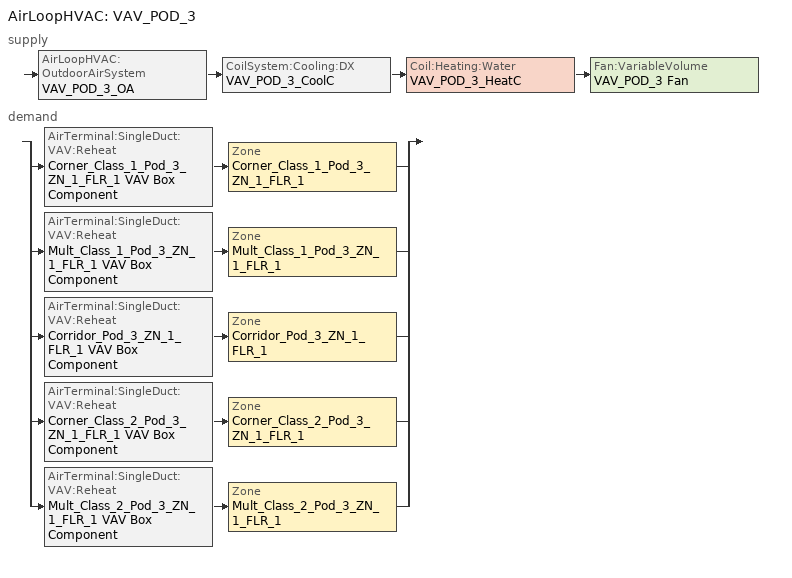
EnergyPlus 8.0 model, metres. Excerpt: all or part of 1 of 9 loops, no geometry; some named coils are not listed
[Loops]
AirLoopHVAC 'VAV_POD_3'
 supply: AirLoopHVAC:OutdoorAirSystem 'VAV_POD_3_OA' > CoilSystem:Cooling:DX 'VAV_POD_3_CoolC' > Coil:Heating:Water 'VAV_POD_3_HeatC' > Fan:VariableVolume 'VAV_POD_3 Fan'
 demand: split
  | AirTerminal:SingleDuct:VAV:Reheat 'Corner_Class_1_Pod_3_ZN_1_FLR_1 VAV Box Component' > Zone 'Corner_Class_1_Pod_3_ZN_1_FLR_1'
  | AirTerminal:SingleDuct:VAV:Reheat 'Mult_Class_1_Pod_3_ZN_1_FLR_1 VAV Box Component' > Zone 'Mult_Class_1_Pod_3_ZN_1_FLR_1'
  | AirTerminal:SingleDuct:VAV:Reheat 'Corridor_Pod_3_ZN_1_FLR_1 VAV Box Component' > Zone 'Corridor_Pod_3_ZN_1_FLR_1'
  | AirTerminal:SingleDuct:VAV:Reheat 'Corner_Class_2_Pod_3_ZN_1_FLR_1 VAV Box Component' > Zone 'Corner_Class_2_Pod_3_ZN_1_FLR_1'
  | AirTerminal:SingleDuct:VAV:Reheat 'Mult_Class_2_Pod_3_ZN_1_FLR_1 VAV Box Component' > Zone 'Mult_Class_2_Pod_3_ZN_1_FLR_1'
[Sizing:Zone] Zone Cooling Design Supply Air Temperature Input Method=SupplyAirTemperature; Zone Cooling Design Supply Air Temperature {C}=12.8; Zone Heating Design Supply Air Temperature Input Method=SupplyAirTemperature; Zone Heating Design Supply Air Temperature {C}=40; Zone Cooling Design Supply Air Humidity Ratio {kg-H2O/kg-air}=0.0085; Zone Heating Design Supply Air Humidity Ratio {kg-H2O/kg-air}=0.008; Zone Heating Sizing Factor=0; Zone Cooling Sizing Factor=0; Cooling Design Air Flow Method=DesignDay; Cooling Design Air Flow Rate {m3/s}=0; Cooling Minimum Air Flow {m3/s}=0; Cooling Minimum Air Flow Fraction=0; Heating Design Air Flow Method=DesignDay; Heating Design Air Flow Rate {m3/s}=0
Name | Design Specification Outdoor Air Object
Corner_Class_1_Pod_3_ZN_1_FLR_1 | SZ DSOA Corner_Class_1_Pod_3_ZN_1_FLR_1
Mult_Class_1_Pod_3_ZN_1_FLR_1 | SZ DSOA Mult_Class_1_Pod_3_ZN_1_FLR_1
Corridor_Pod_3_ZN_1_FLR_1 | SZ DSOA Corridor_Pod_3_ZN_1_FLR_1
Corner_Class_2_Pod_3_ZN_1_FLR_1 | SZ DSOA Corner_Class_2_Pod_3_ZN_1_FLR_1
Mult_Class_2_Pod_3_ZN_1_FLR_1 | SZ DSOA Mult_Class_2_Pod_3_ZN_1_FLR_1
[DesignSpecification:OutdoorAir]
Name | Outdoor Air Method | Outdoor Air Flow per Zone Floor Area {m3/s-m2} | Zone Outdoor Air Method | Outdoor Air Flow per Person {m3/s-person}
SZ DSOA Corner_Class_1_Pod_3_ZN_1_FLR_1; SZ DSOA Mult_Class_1_Pod_3_ZN_1_FLR_1; SZ DSOA Corner_Class_2_Pod_3_ZN_1_FLR_1; SZ DSOA Mult_Class_2_Pod_3_ZN_1_FLR_1 | Flow/Area | 0.00187948
SZ DSOA Corridor_Pod_3_ZN_1_FLR_1 | Flow/Area | 0.000304781
Classroom_OA_Design_Spec |  | 0.00060972 | Sum | 0.00472
Corridor_OA_Design_Spec |  | 0.000304781 | Sum | 1e-08
[Sizing:System]
VAV_POD_3: Type of Load to Size On=Sensible; Design Outdoor Air Flow Rate {m3/s}=2.75577; Minimum System Air Flow Ratio=0.3; Preheat Design Temperature {C}=7; Preheat Design Humidity Ratio {kgWater/kgDryAir}=0.008; Precool Design Temperature {C}=12.8; Precool Design Humidity Ratio {kgWater/kgDryAir}=0.008; Central Cooling Design Supply Air Temperature {C}=12.8; Central Heating Design Supply Air Temperature {C}=12.8; Sizing Option=Coincident; 100% Outdoor Air in Cooling=No; 100% Outdoor Air in Heating=No; Central Cooling Design Supply Air Humidity Ratio {kg-H2O/kg-Air}=0.0085; Central Heating Design Supply Air Humidity Ratio {kgWater/kgDryAir}=0.008; Cooling Design Air Flow Method=DesignDay; Cooling Design Air Flow Rate {m3/s}=0; Heating Design Air Flow Method=DesignDay; Heating Design Air Flow Rate {m3/s}=0; System Outdoor Air Method=ZoneSum
[ZoneControl:Thermostat] Control Type Schedule=Dual Zone Control Type Sched
Name | Zone or ZoneList | Control 1
Corner_Class_1_Pod_3_ZN_1_FLR_1 Thermostat | Corner_Class_1_Pod_3_ZN_1_FLR_1 | Corner_Class_1_Pod_3_ZN_1_FLR_1 DualSPSched
Mult_Class_1_Pod_3_ZN_1_FLR_1 Thermostat | Mult_Class_1_Pod_3_ZN_1_FLR_1 | Mult_Class_1_Pod_3_ZN_1_FLR_1 DualSPSched
Corridor_Pod_3_ZN_1_FLR_1 Thermostat | Corridor_Pod_3_ZN_1_FLR_1 | Corridor_Pod_3_ZN_1_FLR_1 DualSPSched
Corner_Class_2_Pod_3_ZN_1_FLR_1 Thermostat | Corner_Class_2_Pod_3_ZN_1_FLR_1 | Corner_Class_2_Pod_3_ZN_1_FLR_1 DualSPSched
Mult_Class_2_Pod_3_ZN_1_FLR_1 Thermostat | Mult_Class_2_Pod_3_ZN_1_FLR_1 | Mult_Class_2_Pod_3_ZN_1_FLR_1 DualSPSched
[ThermostatSetpoint:DualSetpoint] Heating Setpoint Temperature Schedule=HTGSETP_SCH_VAV_POD_3; Cooling Setpoint Temperature Schedule=CLGSETP_SCH_NO_SETBACK
Corner_Class_1_Pod_3_ZN_1_FLR_1 DualSPSched; Mult_Class_1_Pod_3_ZN_1_FLR_1 DualSPSched; Corridor_Pod_3_ZN_1_FLR_1 DualSPSched; Corner_Class_2_Pod_3_ZN_1_FLR_1 DualSPSched; Mult_Class_2_Pod_3_ZN_1_FLR_1 DualSPSched
[AirTerminal:SingleDuct:VAV:Reheat] Availability Schedule=ALWAYS_ON; Maximum Air Flow Rate {m3/s}=AUTOSIZE; Zone Minimum Air Flow Input Method=Constant; Maximum Hot Water or Steam Flow Rate {m3/s}=AUTOSIZE; Minimum Hot Water or Steam Flow Rate {m3/s}=0; Convergence Tolerance=0.001; Damper Heating Action=REVERSE; Maximum Flow Fraction During Reheat=0.5; Maximum Reheat Air Temperature {C}=40
Name | Constant Minimum Air Flow Fraction!- Heating Setpoint Temperature Schedule | Reheat Coil | Constant Minimum Air Flow Fraction!- Heating Setpoint Temperature Schedule NameMi | Constant Minimum Air Flow Fractionu
Corner_Class_1_Pod_3_ZN_1_FLR_1 VAV Box Component | 0.510648 | Corner_Class_1_Pod_3_ZN_1_FLR_1 VAV Box Reheat Coil
Mult_Class_1_Pod_3_ZN_1_FLR_1 VAV Box Component |  | Mult_Class_1_Pod_3_ZN_1_FLR_1 VAV Box Reheat Coil | 0.690755
Corridor_Pod_3_ZN_1_FLR_1 VAV Box Component |  | Corridor_Pod_3_ZN_1_FLR_1 VAV Box Reheat Coil |  | 0.213882
Corner_Class_2_Pod_3_ZN_1_FLR_1 VAV Box Component | 0.587027 | Corner_Class_2_Pod_3_ZN_1_FLR_1 VAV Box Reheat Coil
Mult_Class_2_Pod_3_ZN_1_FLR_1 VAV Box Component |  | Mult_Class_2_Pod_3_ZN_1_FLR_1 VAV Box Reheat Coil | 0.958723
[Zone equipment]
Corner_Class_1_Pod_3_ZN_1_FLR_1: Corner_Class_1_Pod_3_ZN_1_FLR_1 VAV Box Component
Mult_Class_1_Pod_3_ZN_1_FLR_1: Mult_Class_1_Pod_3_ZN_1_FLR_1 VAV Box Component
Corridor_Pod_3_ZN_1_FLR_1: Corridor_Pod_3_ZN_1_FLR_1 VAV Box Component
Corner_Class_2_Pod_3_ZN_1_FLR_1: Corner_Class_2_Pod_3_ZN_1_FLR_1 VAV Box Component
Mult_Class_2_Pod_3_ZN_1_FLR_1: Mult_Class_2_Pod_3_ZN_1_FLR_1 VAV Box Component
[Fan:VariableVolume]
VAV_POD_3 Fan: Availability Schedule=HVACOperationSchd; Fan Efficiency=0.59605; Pressure Rise {Pa}=1389.42; Maximum Flow Rate {m3/s}=AUTOSIZE; Fan Power Minimum Flow Rate Input Method=Fraction; Fan Power Minimum Flow Fraction=0.25; Motor Efficiency=0.917; Motor In Airstream Fraction=1; Fan Power Coefficient 1=0.0408; Fan Power Coefficient 2=0.088; Fan Power Coefficient 3=-0.0729; Fan Power Coefficient 4=0.9437; Fan Power Coefficient 5=0
[Coil:Cooling:DX:TwoSpeed]
VAV_POD_3_CoolC DXCoil: Availability Schedule=ALWAYS_ON; Rated High Speed Total Cooling Capacity {W}Sep 25, 2012: DX_TwoSpeedObject_from_VAV=AUTOSIZE; Rated High Speed Sensible Heat RatioSep 25, 2012: DX_TwoSpeedObject_from_VAV=AUTOSIZE; Rated High Speed COPSep 25, 2012: DX_TwoSpeedObject_from_VAV=3.73224; Rated High Speed Air Flow Rate {m3/s}Sep 25, 2012: DX_TwoSpeedObject_from_VAV=AUTOSIZE; Total Cooling Capacity Function of Temperature Curve=VAV_POD_3_CoolCLennoxStandard10Ton_TGA120S2B_CapFT; Total Cooling Capacity Function of Flow Fraction Curve=VAV_POD_3_CoolCLennoxStandard10Ton_TGA120S2B_CapFF; Energy Input Ratio Function of Temperature Curve=VAV_POD_3_CoolCLennoxStandard10Ton_TGA120S2B_EIRFT; Energy Input Ratio Function of Flow Fraction Curve=VAV_POD_3_CoolCLennoxStandard10Ton_TGA120S2B_EIRFFF; Part Load Fraction Correlation Curve=VAV_POD_3_CoolCLennoxStandard10Ton_TGA120S2B_PLR; Rated Low Speed Total Cooling Capacity {W}Sep 25, 2012: DX_TwoSpeedObject_from_VAV=AUTOSIZE; Rated Low Speed Sensible Heat RatioSep 25, 2012: DX_TwoSpeedObject_from_VAV=0.69; Rated Low Speed COPSep 25, 2012: DX_TwoSpeedObject_from_VAV=3.73224; Rated Low Speed Air Flow Rate {m3/s}Sep 25, 2012: DX_TwoSpeedObject_from_VAV=AUTOSIZE; Low Speed Total Cooling Capacity Function of Temperature Curve=VAV_POD_3_CoolCLennoxStandard10Ton_TGA120S2B_CapFT; Low Speed Energy Input Ratio Function of Temperature Curve=VAV_POD_3_CoolCLennoxStandard10Ton_TGA120S2B_EIRFT
[Coil:Heating:Water]
VAV_POD_3_HeatC: Availability Schedule=ALWAYS_ON; U-Factor Times Area Value {W/K}=AUTOSIZE; Maximum Water Flow Rate {m3/s}=AUTOSIZE; Performance Input Method=UFactorTimesAreaAndDesignWaterFlowRate; Rated Capacity {W}=AUTOSIZE; Rated Inlet Water Temperature {C}=82.2; Rated Inlet Air Temperature {C}=12.8; Rated Outlet Water Temperature {C}=71.1; Rated Outlet Air Temperature {C}=40
[CoilSystem:Cooling:DX]
VAV_POD_3_CoolC: Availability Schedule=ALWAYS_ON; Cooling Coil=VAV_POD_3_CoolC DXCoil
[Controller:WaterCoil]
VAV_POD_3_HeatC_Controller: Control Variable=Temperature; Action=Normal; Actuator Variable=Flow; Controller Convergence Tolerance {deltaC}=0.0001; Maximum Actuated Flow {m3/s}=AUTOSIZE; Minimum Actuated Flow {m3/s}=0
[Controller:OutdoorAir]
VAV_POD_3_OA_Controller: Minimum Outdoor Air Flow Rate {m3/s}=AUTOSIZE; Maximum Outdoor Air Flow Rate {m3/s}=AUTOSIZE; Economizer Control Type=DifferentialDryBulb; Economizer Control Action Type=ModulateFlow; Lockout Type=NoLockout; Minimum Limit Type=FixedMinimum; Minimum Outdoor Air Schedule=MinOA_MotorizedDamper_Sched; Heat Recovery Bypass Control Type=BypassWhenOAFlowGreaterThanMinimum
[Controller:MechanicalVentilation]
VAV_POD_3_DCV: ALWAYS_ON, No, ZoneSum, Corner_Class_1_Pod_3_ZN_1_FLR_1, Classroom_OA_Design_Spec, Pod_Zones_Air_Distribution, Mult_Class_1_Pod_3_ZN_1_FLR_1, Classroom_OA_Design_Spec, Pod_Zones_Air_Distribution, Corridor_Pod_3_ZN_1_FLR_1, Corridor_OA_Design_Spec, Pod_Zones_Air_Distribution, Corner_Class_2_Pod_3_ZN_1_FLR_1, Classroom_OA_Design_Spec, Pod_Zones_Air_Distribution, Mult_Class_2_Pod_3_ZN_1_FLR_1, Classroom_OA_Design_Spec, Pod_Zones_Air_Distribution
[DesignSpecification:ZoneAirDistribution]
Pod_Zones_Air_Distribution: Zone Air Distribution Effectiveness in Cooling Mode 1=1; Zone Air Distribution Effectiveness in Heating Mode 1=1
[AirLoopHVAC]
VAV_POD_3: Design Supply Air Flow Rate {m3/s}=AUTOSIZE
[SetpointManager:OutdoorAirReset]
VAV_POD_3 SAT setpoint: Control Variable=Temperature; Setpoint at Outdoor Low Temperature {C}=15.6; Outdoor Low Temperature {C}=10; Setpoint at Outdoor High Temperature {C}=12.8; Outdoor High Temperature {C}=21.1; Setpoint Node or NodeList=VAV_POD_3 Supply Equipment Outlet Node
[SetpointManager:MixedAir] Control Variable=Temperature
Name | Setpoint Node or NodeList
VAV_POD_3_CoolC SAT Manager | VAV_POD_3_CoolC-VAV_POD_3_HeatCNode
VAV_POD_3_HeatC SAT Manager | VAV_POD_3_HeatC-VAV_POD_3 FanNode
VAV_POD_3_OAMixed Air Temp Manager | VAV_POD_3_OA-VAV_POD_3_CoolCNode
[SetpointManager:OutdoorAirPretreat]
VAV_Pod_3 Heat Exhchanger Supply Air Temp Manager: Control Variable=Temperature; Minimum Setpoint Temperature {C}=-99; Maximum Setpoint Temperature {C}=99; Minimum Setpoint Humidity Ratio {kgWater/kgDryAir}=0.00001; Maximum Setpoint Humidity Ratio {kgWater/kgDryAir}=1; Setpoint Node or NodeList=VAV_Pod_3 Heat Recovery Outlet Node
[HeatExchanger:AirToAir:SensibleAndLatent]
VAV_Pod_3 OA Heat Recovery: Availability Schedule=Always_On; Nominal Supply Air Flow Rate {m3/s}=AUTOSIZE; Sensible Effectiveness at 100% Heating Air Flow=0.7; Latent Effectiveness at 100% Heating Air Flow=0.6; Sensible Effectiveness at 75% Heating Air Flow=0.7; Latent Effectiveness at 75% Heating Air Flow=0.6; Sensible Effectiveness at 100% Cooling Air Flow=0.75; Latent Effectiveness at 100% Cooling Air Flow=0.6; Sensible Effectiveness at 75% Cooling Air Flow=0.75; Latent Effectiveness at 75% Cooling Air Flow=0.6; Nominal Electric Power {W}=2027.26; Supply Air Outlet Temperature Control=Yes; Heat Exchanger Type=Rotary; Frost Control Type=ExhaustOnly; Threshold Temperature {C}=-23.3; Initial Defrost Time Fraction=0.167; Rate of Defrost Time Fraction Increase {1/K}=1.44
[EnergyManagementSystem:Program]
PSZ2_7_Set_Fan_Par: IF PSZ2_7_Number_of_Stages == 1; Return; ENDIF; SET PSZ2_7_FanPwrExponent = 2.2; SET PSZ2_7_OAFrac = PSZ2_7_OAFlowMass/PSZ2_7_DesignFlowMass; IF  PSZ2_7_OAFrac < 0.66; SET PSZ2_7_VenSpeed = 0.66; SET PSZ2_7_Stage1Speed = 0.66; ELSE; SET PSZ2_7_VenSpeed = PSZ2_7_OAFrac; SET PSZ2_7_Stage1Speed = PSZ2_7_OAFrac; ENDIF; SET PSZ2_7_Stage2Speed = 1.0; SET PSZ2_7_HeatSpeed = 1.0
PSZ2_7_Fan_Control: IF PSZ2_7_Number_of_Stages == 1; Return; ENDIF; IF PSZ2_7_HeatingRTF > 0; SET PSZ2_7_Heating = PSZ2_7_HeatingRTF; SET PSZ2_7_Ven = 1 - PSZ2_7_HeatingRTF; SET PSZ2_7_Eco = 0; SET PSZ2_7_Stage1 = 0; SET PSZ2_7_Stage2 = 0; ELSE; SET PSZ2_7_Heating = 0; SET PSZ2_7_EcoSpeed = PSZ2_7_VenSpeed; IF PSZ2_7_SpeedRatio == 0; IF PSZ2_7_RTF > 0; SET PSZ2_7_Stage1 = PSZ2_7_RTF; SET PSZ2_7_Stage2 = 0; SET PSZ2_7_Ven = 1-PSZ2_7_RTF; SET PSZ2_7_Eco = 0; IF PSZ2_7_OAFlowMass > (PSZ2_7_OADesignMass * PSZ2_7_OASch); SET PSZ2_7_Stage1Speed = 1.0; ENDIF; ELSE; SET PSZ2_7_Stage1 = 0; SET PSZ2_7_Stage2 = 0; IF PSZ2_7_OAFlowMass > (PSZ2_7_OADesignMass * PSZ2_7_OASch); SET PSZ2_7_Eco = 1.0; SET PSZ2_7_Ven = 0; SET PSZ2_7_Exp_DAT = PSZ2_7_DAT_Rqd - (1-PSZ2_7_VenSpeed) * CAFETERIA_ZN_1_FLR_1_Temp; SET PSZ2_7_Exp_DAT = PSZ2_7_Exp_DAT/PSZ2_7_VenSpeed; IF OAT_F > PSZ2_7_Exp_DAT; SET PSZ2_7_EcoSpeed = PSZ2_7_Stage2Speed; ENDIF; ELSE; SET PSZ2_7_Eco = 0; SET PSZ2_7_Ven = 1.0; ENDIF; ENDIF; ELSE; SET PSZ2_7_Stage1 = 1- PSZ2_7_SpeedRatio; SET PSZ2_7_Stage2 = PSZ2_7_SpeedRatio; SET PSZ2_7_Ven = 0; SET PSZ2_7_Eco = 0; IF PSZ2_7_OAFlowMass > (PSZ2_7_OADesignMass * PSZ2_7_OASch); SET PSZ2_7_Stage1Speed = 1.0; ENDIF; ENDIF; ENDIF; SET PSZ2_7_FPR = PSZ2_7_Ven * (PSZ2_7_VenSpeed ^ PSZ2_7_FanPwrExponent); SET PSZ2_7_FPR = PSZ2_7_FPR + PSZ2_7_Eco * (PSZ2_7_EcoSpeed ^ PSZ2_7_FanPwrExponent); SET PSZ2_7_FPR_1 = PSZ2_7_Stage1 * (PSZ2_7_Stage1Speed ^ PSZ2_7_FanPwrExponent); SET PSZ2_7_FPR = PSZ2_7_FPR + PSZ2_7_FPR_1; SET PSZ2_7_FPR_2 = PSZ2_7_Stage2 * (PSZ2_7_Stage2Speed ^ PSZ2_7_FanPwrExponent); SET PSZ2_7_FPR = PSZ2_7_FPR + PSZ2_7_FPR_2; SET PSZ2_7_FPR_3 = PSZ2_7_Heating * (PSZ2_7_HeatSpeed ^ PSZ2_7_FanPwrExponent); SET PSZ2_7_FanPwrRatio = PSZ2_7_FPR +  PSZ2_7_FPR_3; SET PSZ2_7_Fan_Pressure = PSZ2_7_Fan_DesignPressure * PSZ2_7_FanPwrRatio
PSZ2_7_Set_Number_of_Stages: SET PSZ2_7_Number_of_Stages =  1
VAV_POD_1_OPTIMUM_START_DETERMINATION_EMS_Program: SET VAV_POD_1_fan_size_volume = VAV_POD_1_fan_size_mass / 1.225; IF VAV_POD_1_fan_size_volume > 4.719474; SET CLGSETP_SCH_VAV_POD_1_Actuator = CLGSETP_SCH_YES_OPTIMUM_ORIGINAL_SENSOR; SET HTGSETP_SCH_VAV_POD_1_Actuator = HTGSETP_SCH_YES_OPTIMUM_ORIGINAL_SENSOR; Else; SET CLGSETP_SCH_VAV_POD_1_Actuator = NULL; SET HTGSETP_SCH_VAV_POD_1_Actuator = NULL; ENDIF
VAV_POD_2_OPTIMUM_START_DETERMINATION_EMS_Program: SET VAV_POD_2_fan_size_volume = VAV_POD_2_fan_size_mass / 1.225; IF VAV_POD_2_fan_size_volume > 4.719474; SET CLGSETP_SCH_VAV_POD_2_Actuator = CLGSETP_SCH_YES_OPTIMUM_ORIGINAL_SENSOR; SET HTGSETP_SCH_VAV_POD_2_Actuator = HTGSETP_SCH_YES_OPTIMUM_ORIGINAL_SENSOR; Else; SET CLGSETP_SCH_VAV_POD_2_Actuator = NULL; SET HTGSETP_SCH_VAV_POD_2_Actuator = NULL; ENDIF
VAV_POD_3_OPTIMUM_START_DETERMINATION_EMS_Program: SET VAV_POD_3_fan_size_volume = VAV_POD_3_fan_size_mass / 1.225; IF VAV_POD_3_fan_size_volume > 4.719474; SET CLGSETP_SCH_VAV_POD_3_Actuator = CLGSETP_SCH_YES_OPTIMUM_ORIGINAL_SENSOR; SET HTGSETP_SCH_VAV_POD_3_Actuator = HTGSETP_SCH_YES_OPTIMUM_ORIGINAL_SENSOR; Else; SET CLGSETP_SCH_VAV_POD_3_Actuator = NULL; SET HTGSETP_SCH_VAV_POD_3_Actuator = NULL; ENDIF
VAV_OTHER_OPTIMUM_START_DETERMINATION_EMS_Program: SET VAV_OTHER_fan_size_volume = VAV_OTHER_fan_size_mass / 1.225; IF VAV_OTHER_fan_size_volume > 4.719474; SET CLGSETP_SCH_VAV_OTHER_Actuator = CLGSETP_SCH_YES_OPTIMUM_ORIGINAL_SENSOR; SET HTGSETP_SCH_VAV_OTHER_Actuator = HTGSETP_SCH_YES_OPTIMUM_ORIGINAL_SENSOR; Else; SET CLGSETP_SCH_VAV_OTHER_Actuator = NULL; SET HTGSETP_SCH_VAV_OTHER_Actuator = NULL; ENDIF
SetBoilerPar: SET CapRated =  319692.36; SET EtRated =  0.8; SET CapRated = (CapRated *3.412)/1000; SET SkinLossRate = 0.02; SET BoilerType = 2; IF BoilerType  == 1; IF CapRated >10000; SET PLRx = 0.2; ELSEIF CapRated >5000; SET PLRx = 0.25; ELSEIF CapRated >1000; SET PLRx = 0.33; ELSE; SET BoilerType = 2; SET PLRx = 0.2; ENDIF; ELSE; SET PLRx = 0.2; ENDIF; IF BoilerType == 1; SET CurveX = 0.975 + 0.305 * PLRx - 0.527 * (PLRx^2) + 0.249 * (PLRx^3); ELSE; SET CurveX = 0.907 + 0.320 * PLRx - 0.420 * (PLRx^2) + 0.193 * (PLRx^3); ENDIF; SET LoadX = CapRated * PLRx; SET Etx = CurveX * EtRated; SET InputEx = LoadX/Etx; SET SkinEx = CapRated * SkinLossRate; SET Ecx = (LoadX + SkinEx)/InputEx
SetBoilerCurve: IF BoilerPLR >= PLRx; IF BoilerType == 1; SET BoilerCurve = 0.975 + 0.305*BoilerPLR - 0.527*(BoilerPLR^2) + 0.249*(BoilerPLR^3); ELSE; SET BoilerCurve = 0.907 + 0.320*BoilerPLR - 0.420*(BoilerPLR^2) + 0.193*(BoilerPLR^3); ENDIF; ELSE; IF BoilerPLR == 0; SET BoilerCurve = NULL; ELSE; IF BoilerPLR <0.05; SET BoilerCurve = (0.05/(0.05 + SkinLossRate)) * (Ecx/EtRated); ELSE; SET BoilerCurve = (BoilerPLR/(BoilerPLR + SkinLossRate)) * (Ecx/EtRated); ENDIF; ENDIF; ENDIF
[EnergyManagementSystem:ProgramCallingManager]
Transformer_Load_Prog_Manager: AfterPredictorAfterHVACManagers; Transformer_Load_Prog
PSZ2_5_Set_Number_of_Stages_CallingManager: BeginNewEnvironment; PSZ2_5_Set_Number_of_Stages
PSZ2_5_ECO_Manager: InsideHVACSystemIterationLoop; PSZ2_5_Economizer_CTRL_Prog
PSZ2_5_Fan_Parameter_manager: BeginNewEnvironment; PSZ2_5_Set_Fan_Par
PSZ2_5_Fan_Main_Manager: BeginTimestepBeforePredictor; PSZ2_5_Fan_Control
PSZ1_6_Set_Number_of_Stages_CallingManager: BeginNewEnvironment; PSZ1_6_Set_Number_of_Stages
PSZ1_6_ECO_Manager: InsideHVACSystemIterationLoop; PSZ1_6_Economizer_CTRL_Prog
PSZ1_6_Fan_Parameter_manager: BeginNewEnvironment; PSZ1_6_Set_Fan_Par
PSZ1_6_Fan_Main_Manager: BeginTimestepBeforePredictor; PSZ1_6_Fan_Control
PSZ2_7_Set_Number_of_Stages_CallingManager: BeginNewEnvironment; PSZ2_7_Set_Number_of_Stages
PSZ2_7_ECO_Manager: InsideHVACSystemIterationLoop; PSZ2_7_Economizer_CTRL_Prog
PSZ2_7_Fan_Parameter_manager: BeginNewEnvironment; PSZ2_7_Set_Fan_Par
PSZ2_7_Fan_Main_Manager: BeginTimestepBeforePredictor; PSZ2_7_Fan_Control
[EnergyManagementSystem:InternalVariable]
VAV_POD_3_fan_size_mass: Internal Data Index Key=VAV_POD_3 Fan; Internal Data Type=Fan Maximum Mass Flow Rate
[Schedule:Compact]
ALWAYS_ON: Through: 12/31, For: AllDays, Until: 24:00, 1
Dual Zone Control Type Sched: Through: 12/31, For: AllDays, Until: 24:00, 4
HVACOperationSchd: Through: 12/31, For: Weekdays SummerDesignDay WinterDesignDay, Until: 07:00, 0, Until: 21:00, 1, Until: 24:00, 0, For: WeekEnds Holidays AllOtherDays, Until: 24:00, 0
HTGSETP_SCH_VAV_POD_3: Through: 12/31, For: SummerDesignDay, Until: 24:00, 15.6, For: WinterDesignDay, Until: 24:00, 21, For: Weekdays, Until: 06:00, 15.6, Until: 07:00, 21, Until: 08:00, 21, Until: 21:00, 21, Until: 24:00, 15.6, For: WeekEnds Holidays AllOtherDays, Until: 24:00, 15.6
CLGSETP_SCH_NO_SETBACK: Through: 12/31, For: SummerDesignDay, Until: 24:00, 24, For: WinterDesignDay, Until: 24:00, 26.7, For: Weekdays, Until: 06:00, 24, Until: 07:00, 24, Until: 08:00, 24, Until: 21:00, 24, Until: 24:00, 24, For: WeekEnds Holidays AllOtherDays, Until: 24:00, 24
MinOA_MotorizedDamper_Sched: Through: 12/31, For: Weekdays SummerDesignDay WinterDesignDay, Until: 08:00, 0, Until: 21:00, 1, Until: 24:00, 0, For: WeekEnds Holidays AllOtherDays, Until: 24:00, 0
[Curve:Quadratic]
Name | Coefficient1 Constant | Coefficient2 x | Coefficient3 x**2 | Minimum Value of x | Maximum Value of x
VAV_POD_3_CoolCLennoxStandard10Ton_TGA120S2B_CapFF | 0.77136 | 0.34053 | -0.11088 | 0.75918 | 1.13877
VAV_POD_3_CoolCLennoxStandard10Ton_TGA120S2B_EIRFFF | 1.2055 | -0.32953 | 0.12308 | 0.75918 | 1.13877
VAV_POD_3_CoolCLennoxStandard10Ton_TGA120S2B_PLR | 0.771 | 0.229 | 0 | 0 | 1
[Curve:Biquadratic] Minimum Value of x=17; Maximum Value of x=22; Minimum Value of y=29; Maximum Value of y=46
Name | Coefficient1 Constant | Coefficient2 x | Coefficient3 x**2 | Coefficient4 y | Coefficient5 y**2 | Coefficient6 x*y
VAV_POD_3_CoolCLennoxStandard10Ton_TGA120S2B_CapFT | 0.42415 | 0.04426 | -0.00042 | 0.00333 | -0.00008 | -0.00021
VAV_POD_3_CoolCLennoxStandard10Ton_TGA120S2B_EIRFT | 1.23649 | -0.02431 | 0.00057 | -0.01434 | 0.00063 | -0.00038
